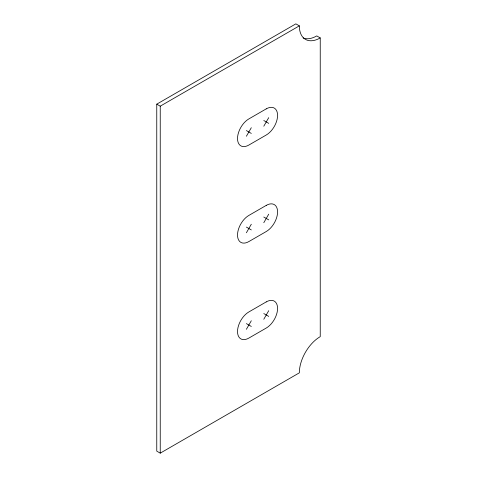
<?xml version="1.0" encoding="UTF-8"?>
<svg xmlns="http://www.w3.org/2000/svg" width="477" height="477" viewBox="0 0 477 477"><rect width="100%" height="100%" fill="white"/><g stroke="black" fill="none" stroke-linecap="round" stroke-linejoin="round"><path stroke-width="0.72" d="M246.382 136.255L251.307 127.723M263.793 126.202L268.718 117.67M246.382 232.77L251.307 224.244M263.793 222.717L268.718 214.185M246.382 329.291L251.307 320.759M263.793 319.238L268.718 310.706M156.76 104.159L295.859 23.85L299.341 25.859A29.55 17.065 -60 0 0 320.24 37.927L320.24 336.649A29.55 17.065 -60 0 0 299.341 372.841L160.242 453.15L156.76 451.141L156.76 104.159L160.242 106.168L299.341 25.859M320.24 37.927L316.758 35.912A29.55 17.065 -60 0 1 303.169 37.963M263.793 120.514L268.718 123.358M246.382 130.567L251.307 133.411M263.793 217.029L268.718 219.873M246.382 227.082L251.307 229.926M263.793 313.55L268.718 316.394M246.382 323.603L251.307 326.447M160.242 106.168L160.242 453.15M266.255 108.863L248.845 118.922A16.009 9.242 -60 0 0 237.522 138.527A16.009 9.242 -60 0 0 248.845 145.062L266.255 135.003A16.009 9.242 -60 0 0 277.578 115.398A16.009 9.242 -60 0 0 266.255 108.863M266.255 205.384L248.845 215.437A16.009 9.242 -60 0 0 237.522 235.042A16.009 9.242 -60 0 0 248.845 241.577L266.255 231.524A16.009 9.242 -60 0 0 277.578 211.919A16.009 9.242 -60 0 0 266.255 205.384M266.255 301.899L248.845 311.952A16.009 9.242 -60 0 0 237.522 331.557A16.009 9.242 -60 0 0 248.845 338.092L266.255 328.039A16.009 9.242 -60 0 0 277.578 308.434A16.009 9.242 -60 0 0 266.255 301.899"/></g></svg>
